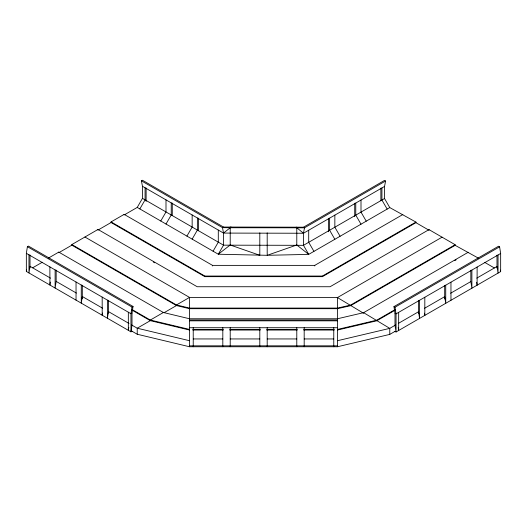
<?xml version="1.0" encoding="UTF-8"?>
<svg xmlns="http://www.w3.org/2000/svg" width="527" height="527" viewBox="0 0 527 527"><rect width="100%" height="100%" fill="white"/><g stroke="black" fill="none" stroke-linecap="round" stroke-linejoin="round"><path stroke-width="0.79" d="M131.829 331.127L137.231 334.25L189.536 346.753L337.464 346.753L337.464 297.406L189.536 297.406L84.926 237.012M230.213 245.457L230.22 227.065L232.618 227.466M296.787 245.457L296.787 227.19L295.186 227.453M26.35 253.322L27.397 246.676L28.445 246.076L133.048 306.464L132 313.11L132 325.185L130.953 331.832L26.35 271.438L26.35 253.322L130.953 313.717L132 313.11M26.35 271.438L26.581 269.962M50.348 282.077L49.887 285.028L49.887 266.906M56.165 270.127L56.165 281.405L55.118 288.045L55.118 269.929M102.534 313.012L102.185 315.225L102.185 297.103M128.805 327.372L128.338 330.324L128.338 312.201M133.048 306.464L132 307.07L130.953 313.717L130.953 331.832L132 331.226M478.542 258.23L455.15 245.325L350.541 305.719L337.464 308.69L189.536 308.69L176.459 305.561L71.85 245.167L71.85 244.561L98.002 229.462L98.002 230.068L111.078 222.519L204.851 276.662L322.419 276.662L415.922 222.677L415.922 222.071L389.769 207.579L308.703 254.383L303.473 245.325L303.473 233.244L304.514 227.809L385.586 181.005L384.539 180.399L303.473 227.203L223.527 227.051L142.461 180.247L141.414 180.847L142.461 186.281L142.461 198.363L137.231 207.421L124.846 214.575M389.769 207.579L384.539 198.521L384.539 186.439L385.586 181.005M139.846 208.929L145.077 199.871L145.077 187.796M160.768 221.011L165.998 211.953L165.998 199.871M165.998 224.028L171.229 214.97L171.229 202.895M186.92 236.109L192.151 227.051L192.151 214.97M192.151 239.126L197.381 230.068L197.381 217.994M213.073 251.208L218.297 242.15L218.297 230.068M137.231 207.421L218.297 254.225L223.527 245.167L223.527 233.086L230.213 227.736L304.514 227.809L303.473 227.203M48.458 258.072L58.78 252.11L163.383 312.504L189.536 318.763L337.464 318.763L363.617 312.663L468.22 252.268M111.078 222.519L111.078 221.913L124.155 214.37L212.513 265.377L314.757 265.377L402.845 214.522M32.628 267.815L42.259 262.255M71.85 245.167L58.78 252.716L58.78 252.11M223.527 227.051L222.486 227.651L141.414 180.847M163.383 312.504L150.307 320.054L132.514 309.784M164.068 312.715L176.459 305.561L176.459 304.955L71.85 244.561M142.461 186.281L223.527 233.086L303.473 233.244L384.539 186.439M384.539 198.521L303.473 245.325L223.527 245.167L142.461 198.363M111.078 221.913L204.851 276.056L322.419 276.056L415.922 222.071M455.15 245.325L455.15 244.719L428.998 229.62L330.08 286.734L197.19 286.734L98.002 229.462M337.464 297.564L442.074 237.17M455.15 244.719L350.541 305.113L337.464 308.084L189.536 308.084L176.459 304.955L189.536 297.406L189.536 346.753M454.702 260.681L456.125 259.857M393.952 306.622L395 307.228L396.047 313.868L396.047 331.99L395 325.343L395 313.269L393.952 306.622L498.555 246.228L499.603 246.834L500.65 253.474L500.65 271.596L396.047 331.99L395 331.384M395 307.228L499.603 246.834M395.197 309.527L376.693 320.212L337.464 329.434M395.197 310.133L376.693 320.818L337.464 330.04M500.65 253.474L396.047 313.868L395 313.269M395.652 324.968L389.769 328.367L337.464 340.719M398.313 323.433L418.537 311.753L419.584 318.4L419.584 300.278M424.466 308.335L444.689 296.655L445.73 303.302L445.73 285.186M450.611 293.236L470.835 281.556L470.835 270.285M476.764 278.137L496.987 266.464L498.035 273.105L498.035 254.989M337.464 346.753L389.769 334.401L395.171 331.285M189.536 319.975L337.464 319.975M189.536 320.831L337.464 320.831M189.536 327.722L337.464 327.722M192.823 329.434L223.231 329.434M229.805 329.434L260.213 329.434M266.787 329.434L297.195 329.434M303.769 329.434L334.177 329.434M192.823 330.04L223.231 330.04M229.805 330.04L260.213 330.04M266.787 330.04L297.195 330.04M303.769 330.04L334.177 330.04M193.231 338.947L222.816 338.947M230.213 338.947L259.804 338.947M267.196 338.947L296.787 338.947M304.184 338.947L333.769 338.947M189.536 345.837L337.464 345.837M230.213 227.736L222.486 227.651L223.527 233.086M189.536 329.434L150.307 320.054L150.307 320.66L137.231 328.209L131.348 324.81M189.536 330.04L150.307 320.66L131.803 309.975M189.536 340.719L137.231 328.209L137.231 334.25M415.922 222.677L428.998 230.227L428.998 229.62M484.741 262.406L494.372 267.973M337.194 297.406L363.617 313.269M363.617 312.663L389.769 328.367L389.769 334.401M153.265 261.972L154.681 262.795M27.397 246.676L132 307.07M50.585 278.184L30.013 266.306L28.965 272.946L28.965 254.831M56.165 281.405L76.389 293.078M102.534 308.176L82.311 296.503L81.27 303.144L81.27 285.028M129.036 323.479L108.463 311.602L107.416 318.242L107.416 300.126M296.787 227.736L303.473 233.244M387.154 209.087L381.923 200.029L381.923 187.948M366.232 221.169L361.002 212.104L361.002 200.029M361.002 224.186L355.771 215.128L355.771 203.047M340.08 236.267L334.849 227.203L334.849 215.128M334.849 239.284L329.619 230.227L329.619 218.145M313.927 251.366L308.703 242.301L308.703 230.227M500.419 270.12L500.65 271.596M476.652 282.228L477.113 285.186L477.113 267.064M470.835 281.556L471.882 288.203L471.882 270.087M424.466 313.163L424.815 315.377L424.815 297.261M398.195 327.524L398.662 330.475L398.662 312.359M496.987 255.187L496.987 267.973M450.96 282.162L450.96 300.285M444.689 285.384L444.689 298.921M418.537 300.482L418.537 313.269M380.876 188.132L380.876 200.741M354.724 203.231L354.724 216.623M333.769 327.675L333.769 346.753M328.578 218.33L328.578 231.722M322.419 276.056L322.419 276.662M314.757 265.377L314.757 265.983M304.184 327.675L304.184 346.753M296.787 327.675L296.787 346.753M267.196 232.855L267.196 255.305L218.297 254.225L230.213 244.996L259.804 255.305L259.804 232.855M267.196 327.675L267.196 346.753M259.804 327.675L259.804 346.753M230.213 327.675L230.213 346.753M222.816 327.675L222.816 346.753M212.513 265.377L212.513 265.983M204.851 276.056L204.851 276.662M198.422 218.171L198.422 230.78M193.231 327.675L193.231 346.753M172.276 203.073L172.276 215.681M146.124 187.981L146.124 201.367M124.155 214.37L124.155 214.97M108.463 300.324L108.463 313.11M82.311 285.226L82.311 298.769M76.04 282.004L76.04 300.126M30.013 255.028L30.013 267.815M296.787 244.996L267.196 255.305L308.703 254.383L296.787 244.996"/></g></svg>
